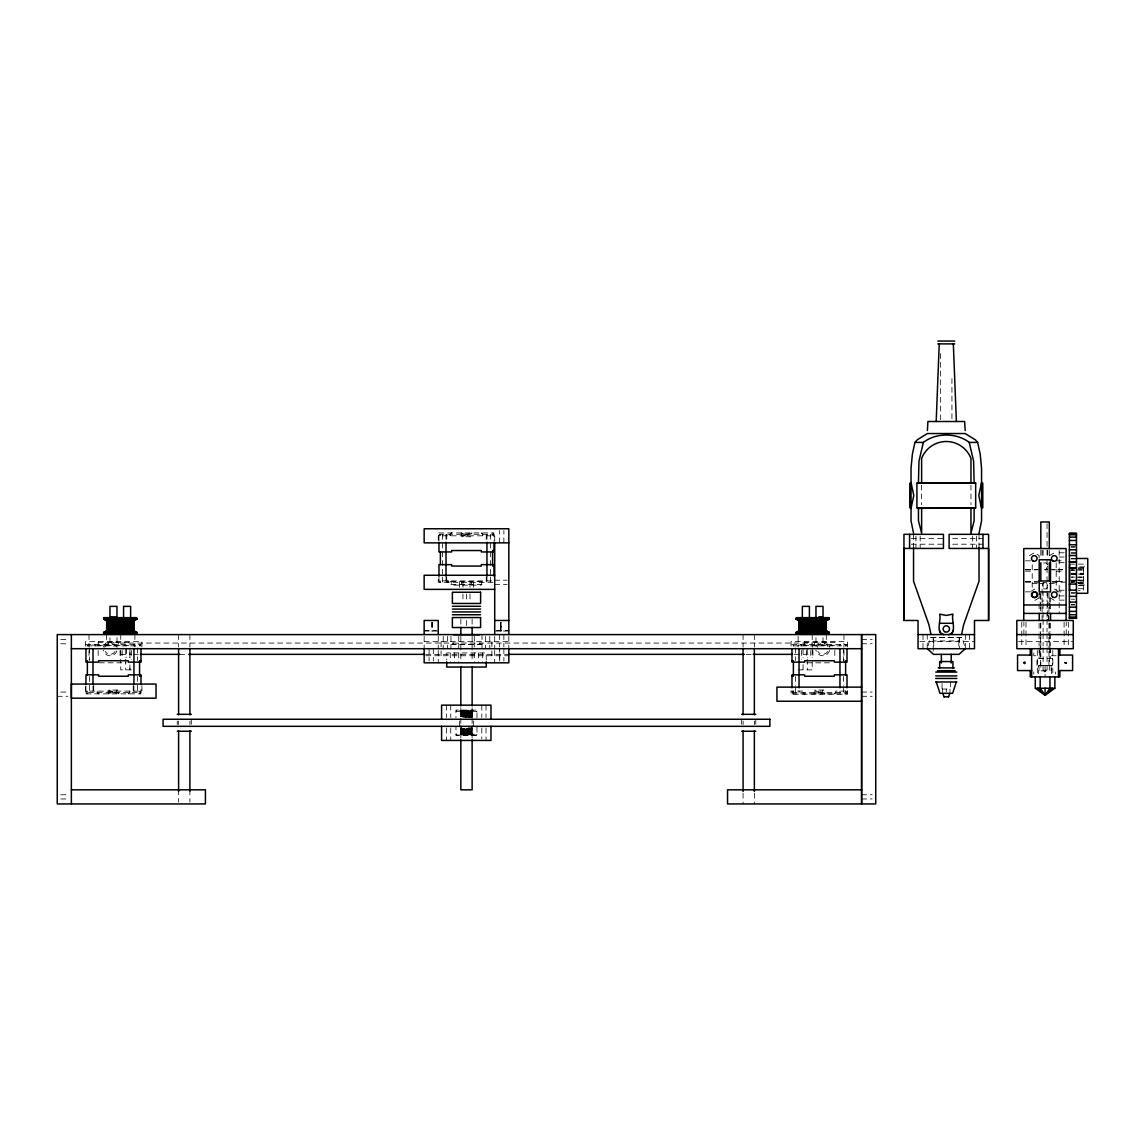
<?xml version="1.0" encoding="UTF-8"?>
<svg xmlns="http://www.w3.org/2000/svg" width="1145" height="1145" viewBox="0 0 1145 1145"><rect width="100%" height="100%" fill="white"/><g stroke="black" fill="none" stroke-linecap="round" stroke-linejoin="round"><path stroke-width="0.75" stroke-dasharray="5 3.75" d="M461.807 730.481L461.678 735.061L460.877 728.864L461.807 728.721L460.834 734.217L472.083 735.061L471.94 728.005M460.834 707.682L460.905 716.641L461.693 712.233L471.125 711.431L472.126 710.515C472.298 716.312 463.582 711.503 460.834 714.852C463.625 716.827 469.35 717.171 472.141 715.725C469.264 712.777 458.973 716.384 461.664 711.346C456.726 718.602 467.017 717.271 471.282 716.655M461.163 728.792C458.859 738.668 464.598 732.542 460.977 728.95C463.181 731.769 469.364 728.692 472.141 731.54C469.464 734.575 463.21 731.283 460.963 734.231M461.449 729.021L461.592 734.331M461.592 716.756L461.464 711.36L460.877 716.598M461.392 716.484L461.807 712.92M461.907 729.064L462.279 734.217M462.265 716.813L462.279 711.36M461.592 730.51C460.018 730.524 464.87 731.784 462.494 734.403M462.494 716.827C464.684 714.609 459.145 715.038 461.807 714.68M462.78 714.609L472.083 713.95L462.494 713.306L462.494 711.617L460.891 711.36L472.141 713.965C469.507 716.999 463.024 713.707 461.02 716.684M461.807 732.256C462.451 727.819 466.745 725.429 465.385 734.217M462.895 716.856L462.909 711.36L462.78 716.369L472.141 715.725L462.494 715.067M462.265 729.093L463.381 729.165L463.381 734.217M463.381 716.885L463.381 711.36M462.494 730.868L463.653 730.939L463.653 734.475M463.653 716.899L463.653 715.138M463.997 728.578L463.997 734.217M463.997 716.298L463.997 711.36M463.381 729.165L464.684 729.236L464.698 734.217L464.541 728.549M464.684 716.956C458.973 705.907 472.842 716.011 472.083 710.515M463.653 730.939L465.027 731.025L465.027 734.546M465.027 716.985L465.027 715.21M465.385 712.691L465.385 711.36M465.543 711.36L465.528 716.999M466.13 729.308L466.13 734.217L465.972 728.478M466.13 717.028L466.13 711.818M466.487 717.056L466.487 713.521L465.242 714.365L466.487 715.281M467.003 734.217L467.003 727.662M467.432 734.217L467.432 728.406M467.589 734.217L467.589 727.69M465.027 731.025L467.947 731.168L467.947 734.704M467.947 717.128L467.947 715.367M468.419 727.733L468.419 734.217M468.419 717.156L468.419 711.36M468.835 728.32L468.835 734.217L468.978 727.762M467.947 731.168L469.307 731.24L469.307 734.775M469.307 717.199L469.307 715.439M469.722 727.805L469.722 734.217L469.593 728.277M469.722 717.228L469.593 711.36M470.065 728.249L470.065 734.217M471.94 711.36C471.167 712.863 468.577 713.822 470.065 717.743M469.307 731.24L470.481 731.311L470.695 734.217L470.795 727.891M470.481 717.271L470.481 715.51M470.795 717.3L470.795 711.36L470.695 717.7M462.78 732.185L471.067 731.712L471.067 728.177M471.067 715.897L471.053 711.36M470.481 731.311L471.382 731.383L471.382 734.918M471.382 717.342L471.382 715.582M471.568 727.962L471.568 734.217M471.568 717.371L471.568 711.36L471.511 712.333M471.067 731.712L471.74 728.106M471.74 715.825L471.296 710.515L471.067 717.672M472.083 717.471L472.141 712.276L466.487 710.515M499.649 542.859L499.649 530.521M503.872 542.859L503.872 530.521M1021.769 622.236L1021.769 648.7M1023.888 634.588L1023.888 622.25M1026.006 622.236L1026.006 648.7M1064.106 622.236L1064.106 648.7M1066.224 634.588L1066.224 622.25M1068.342 622.236L1068.342 648.7M461.163 712.991L461.034 711.36L461.02 714.781L461.85 713.936L461.02 713.006M462.179 711.36L461.807 716.441M463.253 711.36L463.253 716.341M462.78 712.848C463.668 710 468.548 711.159 471.94 710.587M463.653 712.791L465.027 712.72L465.027 711.031M468.276 734.217L468.276 731.884M470.194 734.217L470.194 727.848M466.487 730.209L466.487 728.449L472.141 729.766L471.125 730.768L461.85 731.498L460.834 732.414L471.153 733.129L472.126 735.061M461.592 712.934L461.592 711.36L463.653 711.102M464.14 711.36L464.14 716.927M467.947 734.217L472.083 733.344L472.126 734.217M467.947 710.873L467.947 712.562L465.027 712.72M464.684 729.236L472.069 729.794L471.282 728.921L461.85 729.737L460.834 730.653L461.85 731.641L471.125 732.385L472.141 733.301L471.282 734.217L471.153 727.919M471.797 734.217L471.511 733.43M471.94 734.99L471.74 733.401M471.94 734.217L471.153 733.129M470.481 710.73L470.481 714.179L468.978 711.36L468.835 717.815M471.382 710.659L471.382 712.347M461.907 711.36L461.907 716.784M1047.661 566.031L1045.786 570.239L1043.295 569.065M129.857 691.079L129.7 692.496L129.7 691.079M1042.093 620.475L1042.093 586.297L1043.496 582.39M470.481 714.179L470.481 712.419L469.307 714.265L468.877 713.421L470.065 712.448M471.382 731.383L472.083 731.512L471.282 730.696C473.429 728.835 469.021 731.068 469.307 728.306L469.307 730.066L470.481 729.995L470.481 728.22L469.307 730.066L462.78 730.41M470.481 733.516L470.481 731.755L469.307 733.601L468.877 732.743L469.307 731.827L470.481 733.516L470.481 731.755M464.684 711.746C461.807 710.472 463.153 714.151 460.905 713.106M461.85 728.12L461.592 729.036L463.095 728.263M1047.632 587.099C1047.06 590.076 1041.721 589.489 1042.093 586.297M468.877 716.942L469.307 716.026L470.638 716.799M462.494 713.306L462.494 711.617M108.889 693.011L108.174 693.856L108.174 693.011L118.765 693.011L118.765 693.856L118.049 690.049L108.889 690.049L108.889 693.856M814.911 693.011L814.209 693.856L814.209 693.011L824.786 693.011L824.786 693.856L824.085 690.049L814.911 690.049L814.911 693.856M94.978 644.463L94.978 646.166L95.822 645.322L94.978 644.463L94.148 645.322L131.102 645.322L131.961 644.463M801.013 644.463L801.013 646.166L801.858 645.322L801.013 644.463L800.169 645.322L837.138 645.322L837.983 644.463M140.978 691.079L139.575 692.496L139.575 691.079M438.979 535.688L440.381 534.286L440.381 535.688M834.319 693.856L835.879 692.496L835.721 691.079L847.014 691.079L845.611 692.496L845.611 691.079M97.94 645.322L98.656 641.644M116.99 690.049L116.289 691.737M462.952 536.733L463.668 535.044M447.996 582.318L448.84 581.46L447.996 580.615L447.996 582.318L447.165 581.46L484.12 581.46L484.965 582.318M482.002 581.46L481.301 585.138L451.674 585.138L450.958 581.46M803.976 645.322L804.677 641.644M823.026 690.049L822.325 691.737M139.575 693.856L140.978 692.496L140.992 686.213M438.964 540.569L438.979 534.286L440.381 532.926M845.611 693.856L847.014 691.079M128.111 693.856L129.528 692.496M450.429 534.286L451.831 532.926M834.147 693.856L835.549 692.496M128.283 693.856L129.857 692.496M450.099 534.286L451.674 532.926M465.242 717.171L466.487 716.169L466.487 717.944M1029.384 555.626L1034.278 552.806L1039.159 555.626L1039.159 561.279M1049.392 555.626L1054.273 552.806L1056.72 554.223M1031.173 591.192L1034.837 589.074M1034.837 600.366L1039.732 597.533L1039.732 591.893M1043.496 562.954L1046.33 562.954L1047.632 564.614M471.74 731.626L471.125 728.85M1045.643 582.49L1044.183 582.49M462.179 716.412L462.494 711.174M462.179 728.692L462.179 734.217M462.895 732.657L462.909 734.217L467.947 733.673M467.947 712.562L469.307 712.491L469.307 714.265M461.664 734.231L461.907 732.585M438.907 532.926L494.053 532.926M438.979 534.286L493.996 534.286L493.996 540.569M462.952 535.044L470.008 535.044L470.008 536.733M911.363 538.565L943.451 538.565M952.669 538.565L982.968 538.565M911.363 544.204L943.451 544.204M952.669 544.204L982.968 544.204M1071.162 546.852L1076.457 546.852M1071.162 547.067L1074.697 547.067M1071.162 552.477L1076.457 552.477M1059.168 552.792L1066.081 552.792M1071.162 553.622L1076.457 553.622M1059.168 557.028L1066.081 557.028M1071.162 558.474L1076.457 558.474M1071.162 558.946L1076.457 558.946M1025.433 560.835L1032.217 560.835M1056.205 560.835L1062.789 560.835M1059.168 562.667L1066.081 562.667M1069.602 564.099L1083.542 564.141L1083.542 590.562L1078.318 590.562M1079.692 566.847L1087.75 566.847M1078.318 568.006L1083.542 567.906M1078.318 568.12L1083.542 568.12M1025.462 569.451L1039.216 569.451M1044.211 569.308L1047.632 569.308M1049.35 569.308L1062.617 569.451M1025.462 569.852L1037.499 569.852M1052.241 569.852L1062.617 569.852M1069.401 570.282L1074.697 570.282M1025.433 571.183L1032.217 571.183M1056.205 571.183L1062.789 571.183M1071.348 573.316L1083.542 573.316M1071.348 573.989L1083.542 573.989M1069.602 574.103L1083.542 574.103M1071.348 574.461L1083.542 574.361M494.712 580.214L507.049 580.2M1069.602 580.214L1083.542 580.114L1071.348 580.214M438.964 576.021L438.964 580.901L492.55 580.901M1071.348 580.973L1083.542 580.973M1025.433 581.517L1032.217 581.517M1056.205 581.517L1062.789 581.517M1071.162 581.503L1074.697 581.503M1025.462 581.732L1037.499 581.732M1052.241 581.732L1062.617 581.732M492.937 582.318L438.263 582.318L438.263 577.023M1025.462 582.147L1039.216 582.147M1052.241 582.147L1066.081 582.147M1078.318 583.249L1083.542 583.249M1032.217 583.392L1037.356 583.392M1039.059 583.392L1047.632 583.392M1049.35 583.392L1056.205 583.392M1078.318 583.349L1083.542 583.349M450.958 584.422L482.002 584.422M494.712 584.408L507.049 584.422M1079.692 584.938L1084.53 584.938M1078.318 585.61L1083.542 585.639M1078.318 588.673L1083.542 588.745M1059.168 590.247L1066.081 590.247M1025.433 591.85L1032.217 591.85M1056.205 591.85L1062.789 591.85M1071.162 592.752L1076.457 592.752M1071.162 593.196L1074.697 593.196M1059.168 595.901L1066.081 595.901M1071.162 599.207L1074.697 599.207M1059.168 600.123L1066.081 600.123M1071.162 604.632L1074.697 604.632M1071.162 605.004L1074.697 605.004M424.151 630.365L436.503 630.365M496.472 630.365L508.824 630.365M424.151 631.067L438.263 631.067M494.712 631.067L508.824 631.067M931.071 637.536L961.499 637.536M60.771 639.525L67.827 639.525M861.612 639.525L872.189 639.525M424.151 641.672L508.824 641.672M919.821 641.644L974.495 641.644M1018.592 641.644L1073.28 641.644M97.94 642.345L128.999 642.345L128.999 645.322M803.976 642.345L835.02 642.345L835.02 645.322M60.771 643.762L67.827 643.762M861.612 643.762L872.189 643.762M85.889 644.463L141.05 644.463M450.958 644.463L482.002 644.463M791.925 644.463L847.071 644.463M120.755 654.353L131.475 654.353M133.264 654.353L138.617 654.353M179.708 654.353L186.864 654.353M425.84 654.353L508.824 654.353M746.111 654.353L751.463 654.353M794.344 654.353L812.22 654.296M425.84 655.756L508.824 655.741M1056.263 655.756L1050.709 655.756L1050.709 650.46M99.343 662.812L126.05 662.812M806.924 662.812L831.9 662.812M131.332 669.868L120.755 669.868L120.755 659.291M798.108 669.868L812.22 669.868L812.22 659.291M942.049 689.061L950.522 689.061M793.399 693.856L791.996 691.079L803.275 691.079L803.275 692.496L803.117 691.079M109.949 690.049L109.949 691.737L116.99 691.737M815.97 690.049L815.97 691.737L823.026 691.737M60.771 692.067L67.827 692.067M861.612 692.067L872.189 692.067M85.947 686.213L85.961 692.496L140.978 692.496M791.996 692.496L847.014 692.496M85.889 693.856L141.05 693.856M791.925 693.856L847.071 693.856M57.25 696.303L67.827 696.303M861.612 696.303L872.189 696.303M60.771 794.773L67.827 794.759M861.612 794.759L872.189 794.773M60.771 798.967L67.827 798.967M861.612 798.967L872.189 798.967M471.125 734.145L461.85 733.415L460.905 732.442M466.487 735.061L461.807 734.017M1054.273 589.074L1057.937 591.192M1049.951 597.533L1054.273 600.366M466.487 731.097L465.242 730.181L466.487 729.322L466.487 734.618M803.117 692.496L804.677 693.856M481.301 532.926L482.861 534.286L482.718 535.688M471.94 733.229L471.797 727.991M98.656 693.856L97.082 692.496L97.239 691.079M803.447 692.496L804.849 693.856M481.129 532.926L482.546 534.286M97.411 692.496L98.828 693.856M492.593 532.926L493.996 534.286M85.961 692.496L87.363 693.856M438.964 580.901L440.381 582.318L440.381 580.901M791.996 691.079L793.399 692.496L793.399 691.079M493.996 535.688L492.593 534.286L492.593 535.688M85.961 691.079L87.363 692.496L87.363 691.079M461.893 533.77L461.192 532.926L461.192 533.77L471.783 533.77L471.783 532.926L471.067 536.733L461.893 536.733L461.907 532.926M1046.33 582.39L1047.661 585.739M461.163 734.088L461.22 732.514M470.065 711.36L470.194 717.257M461.449 732.542L461.464 734.217L461.392 728.764M468.276 711.36L468.276 714.308M467.589 711.36L467.589 717.113M467.432 711.36L467.432 717.886M466.845 711.36L466.845 717.915M466.487 710.945L466.487 714.408M465.528 732.814L465.543 734.217M464.14 734.217L464.14 729.208M1059.168 550.316L1059.168 613.419M1056.205 562.839L1056.205 589.847M1055.647 671.986L1055.647 674.104M1052.827 650.46L1052.827 676.924M1051.568 673.704L1051.568 665.631L1038.572 665.631L1038.572 673.704M1051.139 665.631L1051.139 673.704M1050.394 598.577L1050.394 602.098M1050.394 603.859L1050.394 610.9M1050.394 623.223L1050.394 632.026M1050.394 633.786L1050.394 646.109M1050.394 647.87L1050.394 658.432M1049.307 550.344L1049.307 555.654M1049.307 598.191L1049.307 601.74M1049.307 603.515L1049.307 610.6M1049.307 623.009L1049.307 631.868M1049.307 633.643L1049.307 646.038M1049.307 647.812L1049.307 670.856L1040.834 670.856L1040.834 647.812M1048.977 593.296L1048.977 605.619M1048.977 607.38L1048.977 614.421M1048.977 616.182L1048.977 621.463M1048.977 623.238L1048.977 635.561M1048.977 637.321L1048.977 649.644M1048.977 651.405L1048.977 665.488M1048.376 615.194L1048.419 620.475M1047.732 550.244L1047.732 558.674M1047.732 593.124L1047.732 620.475M1047.045 523.752L1047.045 557.429M1047.045 559.204L1047.045 589.332M1047.045 591.106L1047.045 601.74M1047.045 603.515L1047.045 610.6M1047.045 612.375L1047.045 617.685M1047.045 619.459L1047.045 631.868M1047.045 633.643L1047.045 646.038M1047.045 647.812L1047.045 670.856M1045.07 665.631L1045.07 676.924M1043.095 550.344L1043.095 557.429M1043.095 582.247L1043.095 589.332M1043.095 591.106L1043.095 601.74M1043.095 603.515L1043.095 610.6M1043.095 612.375L1043.095 617.685M1043.095 619.459L1043.095 631.868M1043.095 633.643L1043.095 646.038M1043.095 647.812L1043.095 670.856M1042.093 550.244L1042.093 558.674M1040.834 550.344L1040.834 557.429M1040.834 594.641L1040.834 601.74M1040.834 603.515L1040.834 610.6M1040.834 623.009L1040.834 631.868M1040.834 633.643L1040.834 646.038M1040.504 593.296L1040.504 605.619M1040.504 607.38L1040.504 610.9M1040.504 623.238L1040.504 635.561M1040.504 637.321L1040.504 649.644M1040.504 651.405L1040.504 665.488M1039.431 650.46L1039.431 655.756L1033.778 655.756L1033.778 650.46M1039.102 593.296L1039.102 602.098M1039.102 603.859L1039.102 610.9M1039.102 623.223L1039.102 632.026M1039.102 633.786L1039.102 646.109M1039.102 647.87L1039.102 658.432M1039.002 665.631L1039.002 673.704M1037.313 650.46L1037.313 673.403M1033.778 671.986L1033.778 674.104M1032.217 564.757L1032.217 589.847M979.032 534.329L979.032 547.424M976.613 536.089L976.613 548.441M972.377 536.089L972.377 548.441M970.96 485.108L970.96 504.702M969.557 634.588L969.557 648.7M965.335 634.588L965.321 648.7L962.158 637.407L930.413 637.407L927.235 648.7L927.235 634.588M959.338 637.407L959.338 647.755M959.224 637.536L959.224 640.928L933.347 640.928L933.347 637.536M958.837 640.928L958.837 646.109M951.939 378.609L951.939 419.714M950.522 681.976L950.522 690.063M949.949 689.061L949.949 691.881M946.285 689.061L946.285 691.881M942.621 689.061L942.621 691.881M942.049 683.594L942.049 691.881M940.646 353.576L940.646 419.714M933.747 640.928L933.747 646.109M933.232 637.407L933.232 651.204M923.013 634.588L922.999 648.7M921.625 485.108L921.625 504.702M920.165 536.089L920.165 548.441M915.943 536.089L915.943 548.441M913.553 534.329L913.553 547.424M847.5 646.939L847.5 641.644L791.052 641.644L791.052 646.939M847.5 690.65L847.5 694.185L791.052 694.185L791.052 690.65M845.611 645.88L845.611 644.463L847.014 645.88L791.982 645.88L793.399 644.463L793.399 645.88M843.965 634.588L843.965 646.939M843.965 650.46L843.965 662.812M843.493 648.027L843.493 660.479M843.493 676.48L843.493 685.383M843.493 687.157L843.493 692.496M839.958 644.463L839.958 645.88M839.958 691.079L839.958 692.496M834.805 650.46L834.805 657.516M826.332 634.588L826.332 641.644M824.786 642.345L824.085 644.463M823.026 637.593L823.026 644.463M815.97 637.593L815.97 644.463M814.911 644.463L814.209 642.345M812.921 650.46L812.921 657.516M812.22 634.588L812.22 641.644M812.22 647.24L812.22 643.061L120.755 643.061L120.755 647.24M812.22 648.7L812.22 657.516M810.789 650.46L810.789 657.516M807.254 648.7L807.282 657.516M807.254 659.291L807.282 669.868M806.581 650.46L806.581 657.516M803.046 648.7L803.06 657.516M803.06 664.572L803.046 669.868M801.629 650.46L801.629 659.291M799.038 644.463L799.038 645.88M799.038 691.079L799.038 692.496M798.108 636.348L798.108 646.939M795.503 648.027L795.503 660.479M795.503 676.48L795.503 685.383M795.503 687.157L795.503 692.496M755.772 719.26L755.772 724.556M754.355 634.588L754.355 647.068M754.398 721.092L754.398 724.484M754.355 793.227L754.355 803.933M743.076 634.588L743.076 647.068M743.119 721.092L743.119 724.484M743.076 793.227L743.076 803.933M741.659 719.26L741.659 724.556M508.824 636.348L508.824 648.7M503.872 634.588L503.872 646.939M503.872 648.7L503.886 661.051M499.649 634.588L499.649 646.939M494.712 541.098L494.712 535.817L438.263 535.817L438.263 541.098M494.712 636.348L494.712 648.7M494.712 650.46L494.712 662.812M491.892 641.658L491.892 647.297M491.892 650.947L491.892 655.741M490.475 534.286L490.475 575.191M490.475 576.98L490.475 582.318M489.774 636.348L489.774 648.7M486.94 534.286L486.94 540.569M486.94 576.021L486.94 582.318M486.239 534.286L486.239 541.399M486.239 576.98L486.239 582.318M486.239 659.992L486.239 652.936L446.722 652.936L446.722 659.992M486.024 705.148L486.024 717.5M486.024 728.077L486.024 740.429M485.537 636.348L485.537 648.7M482.718 652.936L482.718 661.753M482.002 634.588L482.002 648.7M481.802 705.148L481.802 717.5M481.802 728.077L481.802 738.668M479.884 644.463L479.884 643.061L479.755 644.334L453.22 644.334L453.22 643.061M478.481 652.936L478.481 661.753M476.993 717.729L476.993 710.086L455.968 710.086L455.968 717.729M476.993 727.161L476.993 735.491L455.968 735.491L455.968 727.161M474.388 643.061L474.388 644.334M474.259 636.348L474.259 646.939M474.259 652.936L474.259 661.753M473.5 582.318L473.5 587.6M473.5 721.021L473.5 726.316M472.112 619.13L472.112 625.857M472.126 636.234L472.126 661.252M472.126 707.682L472.069 717.529M472.126 718.402L472.126 723.755M472.126 725.544L472.126 738.038M471.783 584.422L471.067 582.318M471.797 712.19L471.94 717.572M471.74 710.086L471.74 717.729M471.74 727.161L471.74 735.491M471.382 715.883L471.382 717.643M471.382 731.684L471.382 733.444M470.695 728.206L470.695 733.501M470.481 715.954L470.481 717.715M470.481 728.22L470.481 729.995M470.008 582.318L470.008 587.471M470.008 593.94L470.008 601.225M469.593 712.476L469.593 717.772M469.307 716.026L469.307 717.786M469.307 728.306L469.307 730.066M469.307 731.827L469.307 733.601M468.978 711.961L468.978 717.185M468.276 716.083L468.276 717.843M468.276 728.349L468.276 730.124M467.947 714.337L467.947 716.097M467.947 730.138L467.947 731.898M467.89 535.745C469.665 533.456 463.31 533.456 465.07 535.745M467.003 711.861L467.003 717.085M466.845 728.435L466.845 733.73M466.487 594.026L466.487 601.082M466.487 620.475L466.487 625.771M465.972 712.662L465.972 716.197M465.027 714.48L465.027 716.24M465.027 730.281L465.027 732.041M464.541 712.748L464.541 716.269M463.253 728.621L463.253 732.142M462.952 582.318L462.952 587.471M462.952 593.94L462.952 601.225M462.895 729.136L462.78 733.945M462.494 728.664L462.494 733.959M461.893 582.318L461.192 584.422M461.592 714.695L461.592 716.469M461.235 710.086L461.235 717.729M461.235 727.161L461.235 735.491M460.834 619.13L460.834 625.857M460.834 636.234L460.834 661.252M460.834 718.402L460.834 723.755M460.834 725.544L460.834 738.038M459.46 582.318L459.46 589.374M459.474 721.021L459.474 726.316M458.744 636.348L458.744 648.7M458.73 652.936L458.73 661.753M458.587 643.061L458.587 644.334M454.479 652.936L454.493 661.753M453.076 643.061L453.076 644.463M450.958 636.234L450.958 648.7M450.744 705.148L450.744 717.5M450.744 728.077L450.744 740.429M450.271 652.936L450.257 661.753M447.437 636.348L447.437 648.7M446.722 534.286L446.722 541.399M446.722 576.98L446.722 582.318M446.521 705.148L446.521 717.5M446.521 728.077L446.521 740.429M446.02 534.286L446.02 540.569M446.02 576.021L446.02 582.318M443.201 636.348L443.201 648.7M442.5 534.286L442.5 575.191M442.5 576.98L442.5 582.318M441.083 641.658L441.083 647.297M441.083 650.947L441.083 655.756M438.263 636.348L438.263 648.7M438.263 650.46L438.263 662.812M433.325 648.7L433.325 661.051M432.61 622.25L432.495 631.067M432.051 622.25L432.051 631.067M431.837 622.25L431.837 631.067M429.089 648.7L429.089 661.051M424.151 636.348L424.151 648.7M191.272 719.26L191.272 724.556M189.898 634.588L189.898 647.068M189.941 721.092L189.941 724.484M189.898 789.821L189.898 802.158M178.606 634.588L178.606 647.068M178.649 721.092L178.649 724.484M178.606 789.821L178.606 802.158M177.232 721.021L177.232 724.556M141.923 646.939L141.923 641.644L85.474 641.644L85.474 646.939M141.923 685.826L141.923 691.122L85.474 691.122L85.474 685.826M139.575 645.88L139.575 644.463L140.992 645.88L85.947 645.88L87.363 644.463L87.363 645.88M137.457 648.027L137.457 660.479M137.457 676.48L137.457 692.496M134.867 634.588L134.867 646.939M133.936 644.463L133.936 645.88M133.936 686.213L133.936 692.496M133.221 685.383L133.221 692.496M131.332 650.46L131.332 659.291M126.379 648.7L126.379 657.516M125.707 648.7L125.692 657.516M125.707 659.291L125.692 669.868M122.171 650.46L122.171 657.516M120.755 634.588L120.755 641.644M120.755 650.46L120.755 657.516M120.053 650.46L120.053 657.516M118.765 642.345L118.049 644.463M116.99 637.593L116.99 644.463M114.886 691.036C116.647 693.326 110.292 693.326 112.053 691.036M109.949 637.593L109.949 644.463M108.889 644.463L108.174 642.345M106.642 634.588L106.642 641.644M98.169 650.46L98.169 657.516M93.718 685.383L93.718 692.496M93.003 644.463L93.003 645.88M93.003 686.213L93.003 692.496M89.482 648.027L89.482 660.479M89.482 676.48L89.482 692.496M88.995 634.588L88.995 646.939M88.995 650.46L88.995 659.291M115.058 651.519A5.639 5.639 0 0 1 105.24 651.462M104.71 647.24A5.639 5.639 0 0 1 115.645 647.311M827.692 651.519A5.639 5.639 0 0 1 817.874 651.462M817.33 647.311A5.639 5.639 0 0 1 828.264 647.311M116.862 650.947A7.056 7.056 0 0 1 103.25 650.102M103.308 647.068A7.056 7.056 0 0 1 117.076 647.297M829.61 650.532A7.056 7.056 0 0 1 815.884 650.102M816.041 646.696A7.056 7.056 0 0 1 829.71 647.297M450.257 534.286L450.099 535.688L450.257 534.286M1043.71 670.211C1045.428 675.593 1047.904 666.404 1043.71 670.211M461.85 712.319L461.592 713.235L462.322 712.39L461.592 711.546L461.85 712.319M471.94 712.204L472.012 713.922L471.125 713.049L472.012 712.233M471.94 714.036L471.94 715.797L471.125 714.952L471.983 714.022M461.693 729.809L461.02 730.725L461.85 729.737L461.02 728.821L461.693 729.809M818.088 692.167L821.194 692.453L820.908 691.036L818.088 691.036L818.088 692.167M456.855 710.515L455.968 711.36L476.993 711.36L476.105 710.515L456.855 710.515M476.993 734.217L476.105 735.061L456.855 735.061L455.968 734.217L476.993 734.217M466.487 731.97L465.242 732.972L466.487 733.745L466.487 731.97M1083.542 569.909L1071.348 569.909L1083.542 569.967M1083.542 577.109L1071.348 577.094L1083.542 577.209M1083.542 582.333L1071.348 582.333L1083.542 582.419M1052.513 658.432L1036.984 658.432L1036.984 665.488L1052.513 665.488L1052.513 658.432M501.138 631.067L501.138 622.236L501.081 631.067M500.494 631.067L500.494 622.236L500.351 631.067M499.664 661.051L499.664 648.7L499.649 661.051M129.929 657.516L129.929 648.7L129.9 657.516M129.929 669.868L129.929 664.572L129.9 669.868"/><path stroke-width="1.5" d="M106.986 631.067L107 620.475M107.959 631.067L107.816 620.475M109.076 620.475L109.319 631.067L109.29 620.475M110.564 631.067L110.564 620.475M114.013 631.067L114.028 620.475M116.375 631.067L116.375 620.475M117.649 631.067L117.506 620.475M117.863 631.067L117.863 620.475M118.98 631.067L118.951 620.475M119.109 631.067L119.123 620.475M119.724 631.067L119.724 620.475M121.713 617.656L122.028 619.073L119.796 620.475L119.939 631.067L122.028 632.469L121.713 633.886M120.153 631.067L120.196 620.475M122.701 631.067L122.715 620.475M122.959 631.067L122.93 620.475M124.19 631.067L124.204 620.475M127.653 631.067L127.653 620.475M130 631.067L130.015 620.475M131.274 631.067L131.131 620.475M131.489 631.067L131.503 620.475M132.605 631.067L132.62 620.475L132.748 631.067M508.824 542.859L508.824 528.761L424.151 528.761L424.151 542.859L508.824 542.859L508.824 634.588M800.355 620.475L800.226 631.067L800.298 620.475M801.471 631.067L801.471 620.475M801.715 631.067L801.686 620.475L801.843 631.067M802.96 631.067L802.974 620.475M806.423 620.475L806.409 631.067L806.266 620.475M808.771 631.067L808.771 620.475M810.259 631.067L810.259 620.475M811.347 620.475L811.504 631.067L811.447 620.475M813.236 631.067L813.251 620.475M814.023 631.067L813.995 620.475M815.097 631.067L815.111 620.475M815.354 620.475L815.34 631.067L815.469 620.475M816.585 631.067L816.6 620.475M820.049 631.067L820.049 620.475M822.396 631.067L822.411 620.475M823.885 631.067L823.899 620.475M824.972 620.475L825.144 631.067L825.073 620.475M826.189 631.067L826.218 620.475M903.949 620.475L903.949 548.441L943.451 548.441L943.451 534.329L903.949 534.329L903.949 620.475L918.047 620.475L918.047 648.7L974.495 648.7L974.495 620.475L988.607 620.475L988.607 548.441L949.105 548.441L949.105 534.329L988.607 534.329L988.607 620.475M1016.832 634.588L1016.832 620.475L1073.28 620.475L1073.28 648.7L1016.832 648.7L1016.832 634.588L1073.28 634.588M128.011 631.067L128.04 620.475M806.796 620.475L806.767 631.067L806.653 620.475M820.407 631.067L820.435 620.475M936.195 421.503L939.229 343.886M927.393 430.506L927.922 421.503L964.648 421.503L965.178 430.506M111.008 617.656L111.008 633.886M115.931 633.886L115.13 620.475M124.633 617.656L125.335 631.067L125.435 620.475M129.571 633.886L128.87 620.475M803.404 617.656L803.404 633.886M808.327 633.886L808.327 617.656M817.043 617.656L817.043 633.886M821.967 633.886L821.967 617.656M961.628 634.33L963.589 624.884L979.032 581.188L979.032 547.424M108.718 617.656L109.82 620.475M118.221 633.886L117.119 631.067M122.343 617.656L123.445 620.475L123.66 631.067M131.861 633.886L130.759 631.067M801.114 617.656L802.216 620.475L802.287 631.067L801.114 633.886M814.739 617.656L815.841 620.475M824.257 633.886L823.155 631.067M943.823 634.588C934.993 632.97 941.691 619.517 939.587 614.135L946.285 615.423L952.998 614.135C950.894 619.517 957.592 632.97 948.761 634.588M106.743 617.656L106.485 619.073L108.303 620.475L108.016 631.067M120.196 633.886L120.454 632.469L118.636 631.067M133.836 633.886L134.094 632.469L132.262 631.067M799.138 617.656L798.881 619.073L800.699 620.475M812.764 617.656L812.521 619.073L814.338 620.475M826.232 633.886L826.49 632.469L824.658 631.067M979.032 533.198L981.566 520.775L981.566 468.319L980.206 454.236L977.644 442.414L975.425 439.88L965.178 433.54L927.393 433.54L917.145 439.88L914.927 442.414L912.379 454.236L911.019 468.319L911.019 520.775L913.553 533.198M105.225 617.656L104.911 619.073L107.143 620.475M135.339 633.886L135.654 632.469L133.421 631.067M797.621 617.656L797.306 619.073L799.539 620.475L799.382 631.067L799.396 620.475M811.261 617.656L810.946 619.073L813.179 620.475M827.735 633.886L828.05 632.469L825.817 631.067M104.281 617.656L103.923 619.073L106.413 620.475M122.658 633.886L123.016 632.469L120.526 631.067L120.626 620.475L123.016 619.073L122.658 617.656M136.298 633.886L136.641 632.469L134.151 631.067M796.677 617.656L796.319 619.073L798.809 620.475M810.302 617.656L809.959 619.073L812.449 620.475L812.335 631.067L809.959 632.469L810.302 633.886M828.694 633.886L829.037 632.469L826.547 631.067M103.594 619.073L103.952 617.656L136.613 617.656L136.985 619.073L134.409 620.475L106.17 620.475L103.594 619.073L136.985 619.073M122.987 633.886L123.345 632.469L120.769 631.067M136.985 632.469L136.613 633.886L103.952 633.886L103.594 632.469L106.17 631.067L134.409 631.067L136.985 632.469L103.594 632.469M795.99 619.073L796.347 617.656L829.023 617.656L829.381 619.073L826.804 620.475L798.566 620.475L795.99 619.073L829.381 619.073M809.987 617.656L809.615 619.073L812.191 620.475M829.381 632.469L829.023 633.886L796.347 633.886L795.99 632.469L798.566 631.067L826.804 631.067L829.381 632.469L795.99 632.469M974.123 482.532L973.622 461.192L969.242 442.414C956.476 432.567 936.095 432.567 923.342 442.414L918.963 461.192L918.447 482.532M956.304 681.976L952.64 693.297L939.945 693.297L936.266 681.976M948.432 696.818L949.949 693.297M125.206 631.067L124.633 633.886M1035.28 676.924L1035.28 688.217L1045.07 695.273L1049.965 688.217L1049.965 676.924M117.119 620.475L118.221 617.656M130.759 620.475L131.861 617.656M123.445 631.067L122.343 633.886M809.515 620.475L810.803 619.073M815.841 631.067L814.739 633.886M911.019 508.394L913.796 495.47L911.019 482.532M981.566 482.532L978.789 495.47L981.566 508.394M1037.728 688.217L1045.07 695.273L1052.412 688.217M965.335 648.7L958.995 654.353L933.59 654.353L927.235 648.7M916.916 483.176L975.669 483.176L975.669 507.765L918.447 508.394L916.916 507.765L916.916 483.176L975.669 483.176M118.636 620.475L120.454 619.073L120.196 617.656M108.303 631.067L106.485 632.469L106.743 633.886M132.262 620.475L134.094 619.073L133.836 617.656M800.699 631.067L798.881 632.469L799.138 633.886M824.658 620.475L826.49 619.073L826.232 617.656M814.338 631.067L812.521 632.469L812.764 633.886M1040.175 676.924L1040.175 688.217L1045.07 695.273L1054.86 688.217L1054.86 676.924M107.143 631.067L104.911 632.469L105.225 633.886M133.421 620.475L135.654 619.073L135.339 617.656M799.539 631.067L797.306 632.469L797.621 633.886M825.817 620.475L828.05 619.073L827.735 617.656M813.179 631.067L810.946 632.469L811.261 633.886M106.413 631.067L103.923 632.469L104.281 633.886M134.151 620.475L136.641 619.073L136.298 617.656M798.809 631.067L796.319 632.469L796.677 633.886M826.547 620.475L829.037 619.073L828.694 617.656M120.769 620.475L123.345 619.073L122.987 617.656M812.191 631.067L809.615 632.469L809.987 633.886M937.827 341.067L954.758 341.067M937.827 343.886L954.758 343.886M914.927 442.414L923.342 442.414M969.242 442.414L977.644 442.414M916.916 507.765L975.669 507.765M1069.401 533.513L1076.457 533.513M1069.401 533.999L1076.457 533.999M1069.401 534.787L1076.457 534.787M1069.401 537.119L1076.457 537.119M1069.401 540.469L1076.457 540.469M1069.401 544.719L1076.457 544.719M1069.401 549.786L1076.457 549.786M492.593 550.53L493.996 550.53M1069.401 555.525L1076.457 555.525M1076.457 558.474L1087.75 558.474L1087.75 593.31L1076.457 593.31M1069.401 561.794L1076.457 561.794M1069.401 561.88L1076.457 561.88M492.593 566.059L493.996 566.059M494.712 575.262L424.151 575.262L424.151 589.374L494.712 589.374M1039.102 580.973L1050.394 580.973M1069.401 584.093L1076.457 584.079M1069.401 590.162L1076.457 590.162M1069.401 596.373L1076.457 596.373M1069.401 602.098L1076.457 602.098M1023.744 604.961L1066.081 604.961M452.375 606.278L480.599 606.278M1069.401 607.151L1076.457 607.151M452.375 609.097L480.599 609.097M1069.401 611.401L1076.457 611.401M452.375 611.931L480.599 611.931M1023.744 613.419L1066.081 613.419M452.375 614.75L480.599 614.75M1069.401 614.722L1076.457 614.722M110.75 616.955L111.48 616.955M112.053 616.955L116.289 616.955M818.775 616.955L820.908 616.955M821.495 616.955L822.325 616.955M1069.401 617.04L1076.457 617.04M1069.401 617.77L1076.457 617.77M1069.401 618.286L1076.457 618.286M494.712 620.475L508.824 620.475M939.587 623.295L952.998 623.295M918.047 634.588L974.495 634.588M453.334 634.731L479.64 634.731M71.362 648.7L861.612 648.7M140.406 654.353L179.708 654.353M188.653 654.353L424.494 654.353M508.466 654.353L744.322 654.353M753.253 654.353L792.569 654.353M1031.659 655.054L1017.547 655.054L1017.547 670.569L1031.659 670.569M1058.481 655.054L1072.593 655.054L1072.593 670.569L1059.884 670.569L1059.884 676.924L1030.257 676.924L1030.257 670.569M140.992 660.722L139.575 660.722L139.575 674.834M791.982 660.722L793.399 660.722L793.385 674.834M938.17 667.893L954.4 667.893M937.469 670.684L955.102 670.684M935.708 672.086L956.876 672.086M935.708 675.908L956.876 675.908M139.575 676.237L140.992 676.237M791.982 676.237L793.399 676.237M935.708 678.455L956.876 678.455M935.708 681.976L956.876 681.976M861.612 687.129L776.94 687.129L776.94 701.241L861.612 701.241M1035.28 688.217L1054.86 688.217M943.823 696.818L948.761 696.818M177.246 714.323L191.344 714.323M741.717 714.323L755.8 714.323M177.246 731.254L191.344 731.254M741.717 731.254L755.8 731.254M71.362 789.821L205.427 789.821L205.427 803.933L57.25 803.933L57.25 634.588L875.725 634.588L875.725 803.933L727.547 803.933L727.547 789.821L861.612 789.821M809.515 631.067L810.803 632.469M942.621 693.297L944.153 696.818M824.257 617.656L823.155 620.475L822.94 631.067M108.718 633.886L109.82 631.067L110.02 620.475M930.942 634.33L928.981 624.884L913.553 581.188L913.553 547.424M129.571 617.656L128.984 631.067M115.931 617.656L115.43 631.067M953.341 343.886L956.376 421.503M826.318 620.475L826.318 631.067M825.373 620.475L825.388 631.067M824.772 620.475L824.786 631.067M811.748 620.475L811.748 631.067M811.147 620.475L811.161 631.067M799.868 620.475L799.883 631.067M799.053 620.475L799.053 631.067M133.908 620.475L133.922 631.067M132.376 620.475L132.391 631.067M118.751 620.475L118.765 631.067M106.642 620.475L106.657 631.067M1076.457 618.5L1076.457 533.298L1069.401 533.298L1069.401 618.5M1069.602 564.099L1069.602 590.562M1066.081 620.475L1066.081 548.555L1023.744 548.555L1023.744 620.475M1059.884 648.7L1059.884 655.054M1058.481 648.7L1058.481 676.924M1050.552 613.419L1050.552 620.475M1049.307 548.569L1049.307 521.977L1040.834 521.977L1040.834 548.569M1049.307 562.739L1049.307 580.472M1045.07 688.217L1045.07 695.273M1040.834 562.739L1040.834 580.472M1039.274 613.419L1039.274 620.475M1031.659 648.7L1031.659 676.924M1030.257 648.7L1030.257 655.054M982.968 534.329L982.968 548.441M982.796 483.161L982.796 507.765M974.123 508.394L974.123 520.775L970.96 533.198L970.96 508.394M970.96 482.532L970.96 458.386A26.464 26.464 0 0 0 921.625 458.386L921.625 482.532M952.926 667.893L952.926 661.538L939.659 661.538L939.659 667.893M951.223 654.353L951.223 663.012M941.347 654.353L941.347 663.012M921.625 508.394L921.625 533.198L918.447 520.775L918.447 508.394M909.788 483.161L909.788 507.765M909.588 534.329L909.588 548.441M847.014 649.129L847.014 662.139L834.319 662.139L834.319 660.722L804.677 660.722L804.677 662.139L791.982 662.139L791.982 649.129M847.014 687.83L847.014 674.834L834.319 674.834L834.319 676.237L804.677 676.237L804.677 674.834L791.982 674.834L791.982 687.83M845.611 660.722L845.611 674.834M839.958 649.129L839.958 687.83M825.974 620.475L825.974 631.067M825.502 620.475L825.445 631.067M824.314 620.475L824.314 631.067M824.085 620.475L824.085 631.067M823.527 620.475L823.527 631.067M823.026 616.955L823.026 606.363L815.97 606.363L815.97 616.955M822.783 620.475L822.783 631.067M822.196 620.475L822.196 631.067M821.466 620.475L821.638 631.067M821.165 620.475L821.165 631.067M820.292 620.475L820.292 631.067M819.892 620.475L819.892 631.067M819.677 620.475L819.677 631.067M819.505 617.656L819.505 633.886M818.718 620.475L818.718 631.067M818.56 620.475L818.56 631.067M817.845 620.475L817.659 631.067M817.187 620.475L817.358 631.067M817.015 620.475L817.015 631.067M816.8 620.475L816.8 631.067M816.213 620.475L816.213 631.067M814.911 620.475L814.911 631.067M814.696 620.475L814.696 631.067M814.209 620.475L814.209 631.067M813.723 620.475L813.623 631.067M812.778 620.475L812.506 631.067M811.791 620.475L811.819 631.067M810.689 620.475L810.689 631.067M810.46 620.475L810.46 631.067M809.901 620.475L809.901 631.067M809.4 616.955L809.4 606.363L802.344 606.363L802.344 616.955M809.315 620.475L809.443 631.067M809.143 620.475L809.143 631.067M808.57 620.475L808.341 631.067M808.184 620.475L808.184 631.067M808.012 620.475L808.012 631.067M807.526 620.475L807.526 631.067M806.037 620.475L806.037 631.067M805.865 617.656L805.865 633.886M805.479 620.475L805.694 631.067M805.321 620.475L805.321 631.067M805.092 620.475L805.092 631.067M804.935 620.475L804.935 631.067M804.091 620.475L804.205 631.067M803.718 620.475L803.718 631.067M803.389 620.475L803.561 631.067M803.175 620.475L803.175 631.067M802.588 620.475L802.43 631.067M801.285 620.475L801.285 631.067M801.056 620.475L801.056 631.067M800.584 620.475L800.584 631.067M800.083 620.475L799.997 631.067M799.768 620.475L799.768 631.067M799.167 620.475L799.138 631.067M799.038 649.129L799.038 687.83M754.355 648.857L754.355 714.809M754.355 730.839L754.355 791.453M743.076 648.857L743.076 714.809M743.076 730.839L743.076 791.453M508.824 648.7L508.824 662.812L424.151 662.812L424.151 648.7M494.712 542.859L494.712 634.588M493.996 542.2L493.996 551.947L481.301 551.947L481.301 550.53L451.674 550.53L451.674 551.947L438.964 551.947L438.964 542.2M493.996 576.021L493.996 564.642L481.301 564.642L481.301 566.059L451.674 566.059L451.674 564.642L438.964 564.642L438.964 576.021M492.593 551.947L492.593 564.642M490.976 719.26L490.976 705.148L441.584 705.148L441.584 719.26M490.976 726.316L490.976 740.429L441.584 740.429L441.584 726.316M486.94 542.2L486.94 576.021M486.239 661.753L486.239 667.048L446.722 667.048L446.722 661.753M472.126 627.331L472.126 634.473M472.126 666.619L472.126 705.892M472.126 739.827L472.126 789.821L460.834 789.821L460.834 739.827M460.834 627.331L460.834 634.473M460.834 666.619L460.834 705.892M446.02 542.2L446.02 576.021M440.381 551.947L440.367 564.642M438.263 634.588L438.263 620.475L424.151 620.475L424.151 634.588M189.898 648.857L189.898 714.809M189.898 730.839L189.898 791.453M178.606 648.857L178.606 714.809M178.606 730.839L178.606 791.453M140.992 649.129L140.992 662.139L128.283 662.139L128.283 660.722L98.656 660.722L98.656 662.139L85.947 662.139L85.947 649.129M140.992 684.581L140.992 674.834L128.283 674.834L128.283 676.237L98.656 676.237L98.656 674.834L85.947 674.834L85.947 684.581M133.936 649.129L133.936 684.581M133.035 620.475L133.106 631.067M131.918 620.475L131.918 631.067M131.689 620.475L131.689 631.067M130.63 616.955L130.63 606.363L123.574 606.363L123.574 616.955M130.387 620.475L130.387 631.067M129.8 620.475L129.8 631.067M129.571 620.475L129.571 631.067M129.242 620.475L129.414 631.067M127.882 620.475L127.882 631.067M127.496 620.475L127.496 631.067M127.095 617.656L127.095 633.886M126.938 620.475L126.938 631.067M126.709 620.475L126.709 631.067M126.551 620.475L126.551 631.067M126.165 620.475L126.322 631.067M125.134 631.067L124.962 620.475L124.791 631.067M124.619 620.475L124.619 631.067M124.404 620.475L124.404 631.067M123.817 620.475L123.817 631.067M123.073 620.475L123.073 631.067M122.3 620.475L122.515 631.067M121.814 620.475L121.814 631.067M120.468 620.475L120.382 631.067M119.939 620.475L120.111 631.067M119.466 620.475L119.466 631.067M118.293 620.475L118.293 631.067M118.064 620.475L118.064 631.067M117.048 620.475L117.048 631.067M116.99 616.955L116.99 606.363L109.949 606.363L109.949 616.955M116.16 620.475L116.16 631.067M115.931 620.475L115.931 631.067M115.774 620.475L115.616 631.067M113.87 620.475L113.87 631.067M113.469 617.656L113.469 633.886M113.298 620.475L113.298 631.067M113.069 620.475L113.069 631.067M112.926 620.475L112.926 631.067M112.539 620.475L112.682 631.067M111.809 620.475L111.809 631.067M111.509 620.475L111.323 631.067M111.165 620.475L111.165 631.067M110.993 620.475L110.993 631.067M110.779 620.475L110.779 631.067M110.192 620.475L110.192 631.067M108.875 620.475L108.875 631.067M108.66 620.475L108.66 631.067M93.003 649.129L93.003 684.581M87.363 660.722L87.363 674.834M71.362 634.588L71.362 803.933M1036.726 596.817A2.82 2.82 0 0 1 1032.189 595.686A2.82 2.82 0 0 1 1034.937 591.893A2.82 2.82 0 0 1 1037.427 595.858M952.998 630.351A4.236 4.236 0 0 1 950.88 634.029M941.705 634.029A4.236 4.236 0 0 1 939.587 630.351M71.362 684.066L71.362 698.178L156.035 698.178L156.035 684.066L71.362 684.066M121.599 620.475L121.585 631.067L121.642 620.475M133.593 620.475L133.579 631.067L133.579 620.475M133.793 620.475L133.779 631.067L133.793 620.475M810.045 620.475L810.045 631.067L810.13 620.475M813.022 620.475L813.007 631.067L813.022 620.475M823.67 620.475L823.67 631.067L823.656 620.475M861.612 634.588L861.612 803.933L861.612 634.588M114.4 620.475L114.371 631.067L114.257 620.475M1023.787 662.64C1024.975 665.817 1026.178 660.236 1023.787 662.64M1064.864 662.597L1066.21 663.027L1064.864 662.597M1050.509 559.79L1039.216 559.79L1039.216 591.936L1050.509 591.922L1050.509 559.79M1076.457 567.806L1069.401 567.806L1076.457 567.82M480.599 592.251L452.375 592.251L452.375 603.458L480.599 603.458L480.599 592.251M480.599 617.57L452.375 617.57L452.375 627.532L480.599 627.532L480.599 617.57M769.884 719.26L163.091 719.26L163.091 726.316L769.884 726.316L769.884 719.26M813.522 631.067L813.508 620.475L813.408 631.067M132.992 631.067L132.977 620.475L132.877 631.067M121.542 631.067L121.456 620.475L121.527 631.067M121.112 631.067L121.098 620.475L121.17 631.067M119.352 631.067L119.352 620.475L119.252 631.067M107.487 631.067L107.473 620.475L107.587 631.067M821.967 631.067L821.967 620.475L821.809 631.067M819.104 631.067L819.104 620.475L818.947 631.067M816.056 631.067L816.056 620.475L815.927 631.067M130.687 631.067L130.687 620.475L130.544 631.067M116.919 631.067L116.919 620.475L116.747 631.067M106.828 631.067L106.828 620.475L106.743 631.067M1052.87 597.16A2.82 2.82 0 0 0 1057.093 594.713A2.82 2.82 0 0 0 1052.87 592.266A2.82 2.82 0 0 0 1052.87 597.16M1032.862 560.893A2.82 2.82 0 0 0 1037.098 558.445A2.82 2.82 0 0 0 1032.862 556.012A2.82 2.82 0 0 0 1032.862 560.893M1052.87 560.893A2.82 2.82 0 0 0 1057.093 558.445A2.82 2.82 0 0 0 1052.87 556.012A2.82 2.82 0 0 0 1052.87 560.893M1032.862 597.16A2.82 2.82 0 0 0 1037.098 594.713A2.82 2.82 0 0 0 1032.862 592.266A2.82 2.82 0 0 0 1032.862 597.16M944.697 631.697A3.177 3.177 0 0 0 949.463 628.948A3.177 3.177 0 0 0 944.697 626.2A3.177 3.177 0 0 0 944.697 631.697"/></g></svg>
